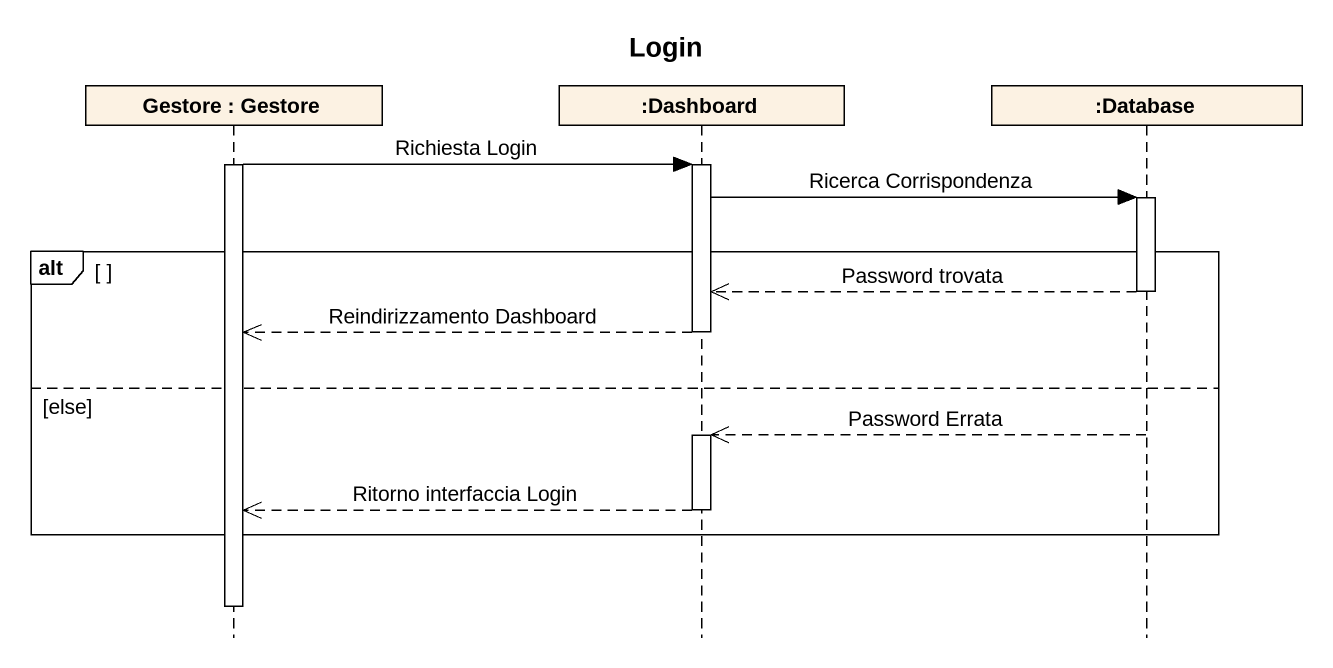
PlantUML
@startuml
title Login
hide footbox
participant "Gestore : Gestore" as Gestore
participant ":Dashboard" as Dashboard
participant ":Database" as Database_

activate Gestore
Gestore -> Dashboard : Richiesta Login
activate Dashboard
Dashboard -> Database_ : Ricerca Corrispondenza
activate Database_
alt
  Database_ -->> Dashboard : Password trovata
  deactivate Database_
  Dashboard -->> Gestore : Reindirizzamento Dashboard
  deactivate Dashboard
else else
  Database_ -->> Dashboard : Password Errata
  activate Dashboard
  Dashboard -->> Gestore : Ritorno interfaccia Login
  deactivate Dashboard
end
deactivate Gestore
@enduml
